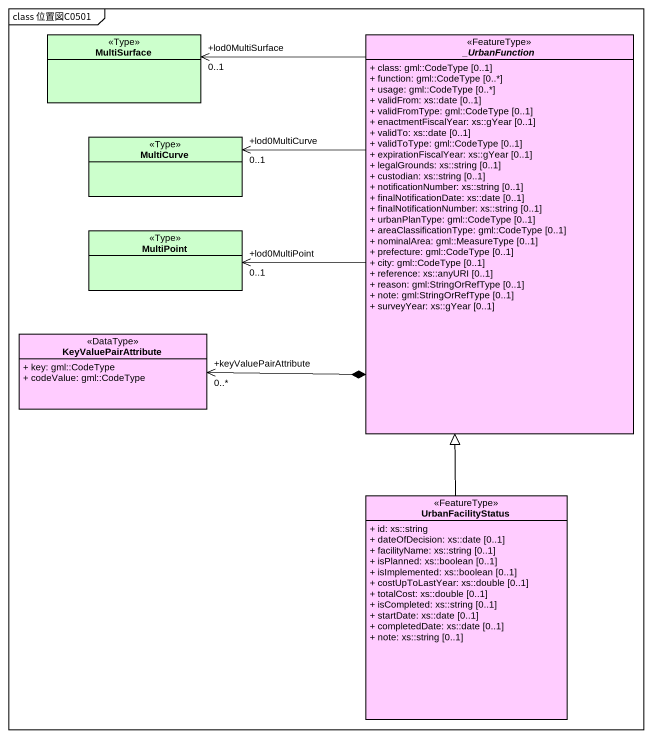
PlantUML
@startuml
mainframe class 位置図C0501
hide circle
hide empty members
skinparam classAttributeIconSize 0
class MultiSurface <<Type>> #CCFFCC
abstract class "_UrbanFunction" as UrbanFunction <<FeatureType>> #FFCCFF {
  + class: gml::CodeType [0..1]
  + function: gml::CodeType [0..*]
  + usage: gml::CodeType [0..*]
  + validFrom: xs::date [0..1]
  + validFromType: gml::CodeType [0..1]
  + enactmentFiscalYear: xs::gYear [0..1]
  + validTo: xs::date [0..1]
  + validToType: gml::CodeType [0..1]
  + expirationFiscalYear: xs::gYear [0..1]
  + legalGrounds: xs::string [0..1]
  + custodian: xs::string [0..1]
  + notificationNumber: xs::string [0..1]
  + finalNotificationDate: xs::date [0..1]
  + finalNotificationNumber: xs::string [0..1]
  + urbanPlanType: gml::CodeType [0..1]
  + areaClassificationType: gml::CodeType [0..1]
  + nominalArea: gml::MeasureType [0..1]
  + prefecture: gml::CodeType [0..1]
  + city: gml::CodeType [0..1]
  + reference: xs::anyURI [0..1]
  + reason: gml:StringOrRefType [0..1]
  + note: gml:StringOrRefType [0..1]
  + surveyYear: xs::gYear [0..1]
}
class MultiCurve <<Type>> #CCFFCC
class MultiPoint <<Type>> #CCFFCC
class KeyValuePairAttribute <<DataType>> #FFCCFF {
  + key: gml::CodeType
  + codeValue: gml::CodeType
}
class UrbanFacilityStatus <<FeatureType>> #FFCCFF {
  + id: xs::string
  + dateOfDecision: xs::date [0..1]
  + facilityName: xs::string [0..1]
  + isPlanned: xs::boolean [0..1]
  + isImplemented: xs::boolean [0..1]
  + costUpToLastYear: xs::double [0..1]
  + totalCost: xs::double [0..1]
  + isCompleted: xs::string [0..1]
  + startDate: xs::date [0..1]
  + completedDate: xs::date [0..1]
  + note: xs::string [0..1]
}
MultiSurface "+lod0MultiSurface\n0..1" <-right- UrbanFunction
MultiCurve "+lod0MultiCurve\n0..1" <-right- UrbanFunction
MultiPoint "+lod0MultiPoint\n0..1" <-right- UrbanFunction
KeyValuePairAttribute "+keyValuePairAttribute\n0..*" <-right-* UrbanFunction
UrbanFacilityStatus -up-|> UrbanFunction
@enduml
